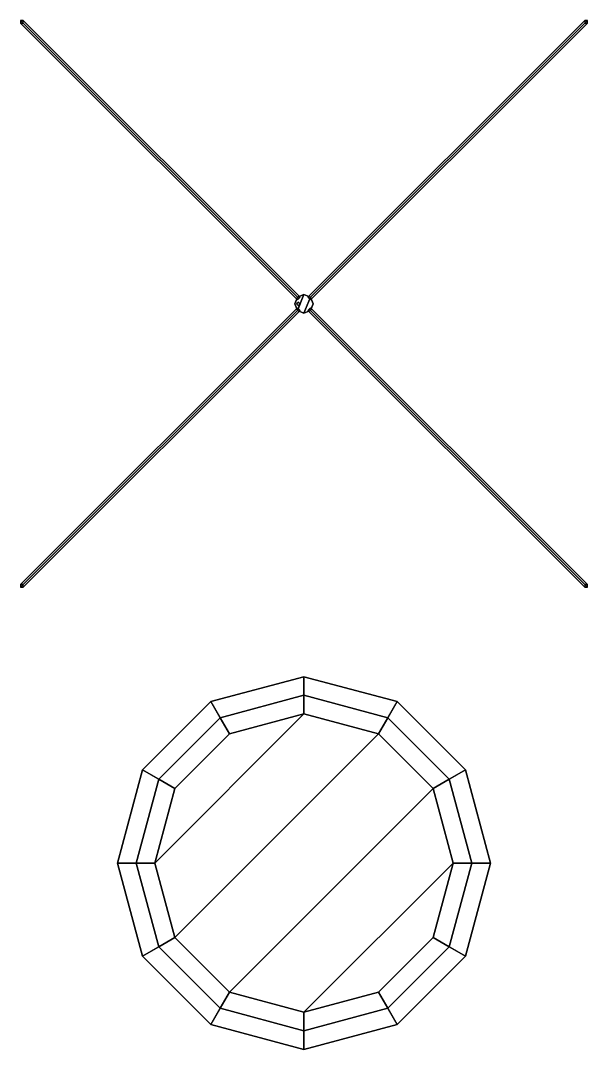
# Model space of a CAD drawing. Extents: x -11 to 1.5, y -9.1 to 4.5.
# Drawn here: x -1.52 to 1.52, y -1 to 4.52 of the extents above; entities that cross this region are included whole.
import ezdxf

# ---------------------------------------------------------------- set-up
doc = ezdxf.new("R2010")
doc.units = 0
doc.layers.get('0').update_dxf_attribs({"linetype": 'CONTINUOUS'})

msp = doc.modelspace()

# ---------------------------------------------------------------- linework, layer by layer
for points in [[(-1.5061, 4.5203, 3), (-1.5203, 4.5203, 3), (-0.0283, 3.0283, 7), (-0.0212, 3.0354, 6.99)], [(-1.5203, 4.5203, 3), (-1.5203, 4.5061, 3), (-0.0354, 3.0212, 6.99), (-0.0283, 3.0283, 7)], [(-1.5203, 4.5061, 3), (-1.5061, 4.5061, 3), (-0.0283, 3.0283, 6.98), (-0.0354, 3.0212, 6.99)], [(-1.5061, 4.5061, 3), (-1.5061, 4.5203, 3), (-0.0212, 3.0354, 6.99), (-0.0283, 3.0283, 6.98)], [(1.5203, 4.5203, 3), (1.5061, 4.5203, 3), (0.0212, 3.0354, 6.99), (0.0283, 3.0283, 7)], [(1.5061, 4.5203, 3), (1.5061, 4.5061, 3), (0.0283, 3.0283, 6.98), (0.0212, 3.0354, 6.99)], [(1.5203, 4.5061, 3), (1.5203, 4.5203, 3), (0.0283, 3.0283, 7), (0.0354, 3.0212, 6.99)], [(1.5061, 4.5061, 3), (1.5203, 4.5061, 3), (0.0354, 3.0212, 6.99), (0.0283, 3.0283, 6.98)], [(-0.0354, 3.0354, 8), (-0.05, 3, 8), (-0.0354, 2.9646, 8), (0, 3.05, 8)], [(0, 3.05, 3), (-0.0354, 3.0354, 3), (-0.0354, 3.0354, 8), (0, 3.05, 8)], [(0, 3.05, 8), (-0.0354, 2.9646, 8), (0, 2.95, 8), (0.0354, 3.0354, 8)], [(0.0354, 3.0354, 3), (0, 3.05, 3), (0, 3.05, 8), (0.0354, 3.0354, 8)], [(-0.0354, 3.0354, 3), (-0.05, 3, 3), (-0.05, 3, 8), (-0.0354, 3.0354, 8)], [(-0.05, 3, 3), (-0.0354, 2.9646, 3), (-0.0354, 2.9646, 8), (-0.05, 3, 8)], [(-0.03, 3.01, 8), (-0.04, 3, 8), (-0.04, 3, 9), (-0.03, 3.01, 9)], [(-0.03, 3.01, 9), (-0.04, 3, 9), (-0.03, 2.99, 9), (-0.02, 3, 9)], [(-0.04, 3, 8), (-0.03, 2.99, 8), (-0.03, 2.99, 9), (-0.04, 3, 9)], [(-0.02, 3, 8), (-0.03, 3.01, 8), (-0.03, 3.01, 9), (-0.02, 3, 9)], [(-0.03, 2.99, 8), (-0.02, 3, 8), (-0.02, 3, 9), (-0.03, 2.99, 9)], [(0.0354, 3.0354, 8), (0, 2.95, 8), (0.0354, 2.9646, 8), (0.05, 3, 8)], [(0.05, 3, 3), (0.0354, 3.0354, 3), (0.0354, 3.0354, 8), (0.05, 3, 8)], [(0.0354, 2.9646, 3), (0.05, 3, 3), (0.05, 3, 8), (0.0354, 2.9646, 8)], [(-1.5203, 1.4939, 3), (-1.5203, 1.4797, 3), (-0.0283, 2.9717, 7), (-0.0354, 2.9788, 6.99)], [(-1.5061, 1.4939, 3), (-1.5203, 1.4939, 3), (-0.0354, 2.9788, 6.99), (-0.0283, 2.9717, 6.98)], [(-1.5203, 1.4797, 3), (-1.5061, 1.4797, 3), (-0.0212, 2.9646, 6.99), (-0.0283, 2.9717, 7)], [(-1.5061, 1.4797, 3), (-1.5061, 1.4939, 3), (-0.0283, 2.9717, 6.98), (-0.0212, 2.9646, 6.99)], [(-0.0354, 2.9646, 3), (0, 2.95, 3), (0, 2.95, 8), (-0.0354, 2.9646, 8)], [(0, 2.95, 3), (0.0354, 2.9646, 3), (0.0354, 2.9646, 8), (0, 2.95, 8)], [(1.5061, 1.4797, 3), (1.5203, 1.4797, 3), (0.0283, 2.9717, 7), (0.0212, 2.9646, 6.99)], [(1.5061, 1.4939, 3), (1.5061, 1.4797, 3), (0.0212, 2.9646, 6.99), (0.0283, 2.9717, 6.98)], [(1.5203, 1.4797, 3), (1.5203, 1.4939, 3), (0.0354, 2.9788, 6.99), (0.0283, 2.9717, 7)], [(1.5203, 1.4939, 3), (1.5061, 1.4939, 3), (0.0283, 2.9717, 6.98), (0.0354, 2.9788, 6.99)], [(0, 1, 3.54), (-0.5, 0.866, 3.54), (-0.45, 0.7794, 3.74), (0, 0.9, 3.74)], [(0, 1, 3.25), (-0.5, 0.866, 3.25), (-0.4, 0.6928, 3.25), (0, 0.8, 3.25)], [(0, 1, 3), (-0.5, 0.866, 3), (-0.5, 0.866, 3.25), (0, 1, 3.25)], [(0, 1, 3.41), (-0.5, 0.866, 3.41), (-0.5, 0.866, 3.54), (0, 1, 3.54)], [(0.5, 0.866, 3.54), (0, 1, 3.54), (0, 0.9, 3.74), (0.45, 0.7794, 3.74)], [(0.5, 0.866, 3), (0, 1, 3), (0, 1, 3.25), (0.5, 0.866, 3.25)], [(0.5, 0.866, 3.25), (0, 1, 3.25), (0, 0.8, 3.25), (0.4, 0.6928, 3.25)], [(0.5, 0.866, 3.41), (0, 1, 3.41), (0, 1, 3.54), (0.5, 0.866, 3.54)], [(0, 0.9, 3.74), (-0.45, 0.7794, 3.74), (-0.4, 0.6928, 3.79), (0, 0.8, 3.79)], [(0.45, 0.7794, 3.74), (0, 0.9, 3.74), (0, 0.8, 3.79), (0.4, 0.6928, 3.79)], [(-0.5, 0.866, 3.41), (-0.866, 0.5, 3.41), (-0.866, 0.5, 3.54), (-0.5, 0.866, 3.54)], [(-0.5, 0.866, 3), (-0.866, 0.5, 3), (-0.866, 0.5, 3.25), (-0.5, 0.866, 3.25)], [(-0.5, 0.866, 3.54), (-0.866, 0.5, 3.54), (-0.7794, 0.45, 3.74), (-0.45, 0.7794, 3.74)], [(-0.5, 0.866, 3.25), (-0.866, 0.5, 3.25), (-0.866, 0.5, 3.41), (-0.5, 0.866, 3.41)], [(-0.4, 0.6928, 3.25), (-0.5, 0.866, 3.25), (-0.5, 0.866, 3.41), (-0.4, 0.6928, 3.41)], [(0.5, 0.866, 3.25), (0.4, 0.6928, 3.25), (0.4, 0.6928, 3.41), (0.5, 0.866, 3.41)], [(0.866, 0.5, 3.54), (0.5, 0.866, 3.54), (0.45, 0.7794, 3.74), (0.7794, 0.45, 3.74)], [(0.866, 0.5, 3.25), (0.5, 0.866, 3.25), (0.5, 0.866, 3.41), (0.866, 0.5, 3.41)], [(0.866, 0.5, 3), (0.5, 0.866, 3), (0.5, 0.866, 3.25), (0.866, 0.5, 3.25)], [(0.866, 0.5, 3.41), (0.5, 0.866, 3.41), (0.5, 0.866, 3.54), (0.866, 0.5, 3.54)], [(-0.4, 0.6928, 3.79), (-0.6928, 0.4, 3.79), (-0.8, 0, 3.79), (0, 0.8, 3.79)], [(0, 0.8, 3.79), (-0.8, 0, 3.79), (-0.6928, -0.4, 3.79), (0.4, 0.6928, 3.79)], [(-0.45, 0.7794, 3.74), (-0.7794, 0.45, 3.74), (-0.6928, 0.4, 3.79), (-0.4, 0.6928, 3.79)], [(-0.4, 0.6928, 3), (0, 0.8, 3), (0, 0.8, 3.25), (-0.4, 0.6928, 3.25)], [(0, 0.8, 3), (0.4, 0.6928, 3), (0.4, 0.6928, 3.25), (0, 0.8, 3.25)], [(0.7794, 0.45, 3.74), (0.45, 0.7794, 3.74), (0.4, 0.6928, 3.79), (0.6928, 0.4, 3.79)], [(-0.6928, 0.4, 3), (-0.4, 0.6928, 3), (-0.4, 0.6928, 3.25), (-0.6928, 0.4, 3.25)], [(0.4, 0.6928, 3.79), (-0.6928, -0.4, 3.79), (-0.4, -0.6928, 3.79), (0.6928, 0.4, 3.79)], [(0.4, 0.6928, 3), (0.6928, 0.4, 3), (0.6928, 0.4, 3.25), (0.4, 0.6928, 3.25)], [(-0.866, 0.5, 3.41), (-1, 0, 3.41), (-1, 0, 3.54), (-0.866, 0.5, 3.54)], [(-0.866, 0.5, 3), (-1, 0, 3), (-1, 0, 3.25), (-0.866, 0.5, 3.25)], [(-0.866, 0.5, 3.54), (-1, 0, 3.54), (-0.9, 0, 3.74), (-0.7794, 0.45, 3.74)], [(-0.866, 0.5, 3.25), (-1, 0, 3.25), (-0.8, 0, 3.25), (-0.6928, 0.4, 3.25)], [(-0.866, 0.5, 3.25), (-0.6928, 0.4, 3.25), (-0.6928, 0.4, 3.41), (-0.866, 0.5, 3.41)], [(0.6928, 0.4, 3.25), (0.866, 0.5, 3.25), (0.866, 0.5, 3.41), (0.6928, 0.4, 3.41)], [(1, 0, 3.25), (0.866, 0.5, 3.25), (0.6928, 0.4, 3.25), (0.8, 0, 3.25)], [(1, 0, 3.54), (0.866, 0.5, 3.54), (0.7794, 0.45, 3.74), (0.9, 0, 3.74)], [(1, 0, 3), (0.866, 0.5, 3), (0.866, 0.5, 3.25), (1, 0, 3.25)], [(1, 0, 3.41), (0.866, 0.5, 3.41), (0.866, 0.5, 3.54), (1, 0, 3.54)], [(-0.7794, 0.45, 3.74), (-0.9, 0, 3.74), (-0.8, 0, 3.79), (-0.6928, 0.4, 3.79)], [(0.9, 0, 3.74), (0.7794, 0.45, 3.74), (0.6928, 0.4, 3.79), (0.8, 0, 3.79)], [(-0.8, 0, 3), (-0.6928, 0.4, 3), (-0.6928, 0.4, 3.25), (-0.8, 0, 3.25)], [(0.6928, 0.4, 3.79), (-0.4, -0.6928, 3.79), (0, -0.8, 3.79), (0.8, 0, 3.79)], [(0.6928, 0.4, 3), (0.8, 0, 3), (0.8, 0, 3.25), (0.6928, 0.4, 3.25)], [(-1, 0, 3.41), (-0.866, -0.5, 3.41), (-0.866, -0.5, 3.54), (-1, 0, 3.54)], [(-1, 0, 3), (-0.866, -0.5, 3), (-0.866, -0.5, 3.25), (-1, 0, 3.25)], [(-1, 0, 3.54), (-0.866, -0.5, 3.54), (-0.7794, -0.45, 3.74), (-0.9, 0, 3.74)], [(-1, 0, 3.25), (-0.866, -0.5, 3.25), (-0.6928, -0.4, 3.25), (-0.8, 0, 3.25)], [(-0.9, 0, 3.74), (-0.7794, -0.45, 3.74), (-0.6928, -0.4, 3.79), (-0.8, 0, 3.79)], [(-0.6928, -0.4, 3), (-0.8, 0, 3), (-0.8, 0, 3.25), (-0.6928, -0.4, 3.25)], [(0.8, 0, 3.79), (0, -0.8, 3.79), (0.4, -0.6928, 3.79), (0.6928, -0.4, 3.79)], [(0.7794, -0.45, 3.74), (0.9, 0, 3.74), (0.8, 0, 3.79), (0.6928, -0.4, 3.79)], [(0.866, -0.5, 3.54), (1, 0, 3.54), (0.9, 0, 3.74), (0.7794, -0.45, 3.74)], [(0.8, 0, 3), (0.6928, -0.4, 3), (0.6928, -0.4, 3.25), (0.8, 0, 3.25)], [(0.866, -0.5, 3.25), (1, 0, 3.25), (0.8, 0, 3.25), (0.6928, -0.4, 3.25)], [(0.866, -0.5, 3), (1, 0, 3), (1, 0, 3.25), (0.866, -0.5, 3.25)], [(0.866, -0.5, 3.41), (1, 0, 3.41), (1, 0, 3.54), (0.866, -0.5, 3.54)], [(-0.6928, -0.4, 3.25), (-0.866, -0.5, 3.25), (-0.866, -0.5, 3.41), (-0.6928, -0.4, 3.41)], [(-0.7794, -0.45, 3.74), (-0.45, -0.7794, 3.74), (-0.4, -0.6928, 3.79), (-0.6928, -0.4, 3.79)], [(-0.4, -0.6928, 3), (-0.6928, -0.4, 3), (-0.6928, -0.4, 3.25), (-0.4, -0.6928, 3.25)], [(0.45, -0.7794, 3.74), (0.7794, -0.45, 3.74), (0.6928, -0.4, 3.79), (0.4, -0.6928, 3.79)], [(0.6928, -0.4, 3), (0.4, -0.6928, 3), (0.4, -0.6928, 3.25), (0.6928, -0.4, 3.25)], [(0.866, -0.5, 3.25), (0.6928, -0.4, 3.25), (0.6928, -0.4, 3.41), (0.866, -0.5, 3.41)], [(-0.866, -0.5, 3.54), (-0.5, -0.866, 3.54), (-0.45, -0.7794, 3.74), (-0.7794, -0.45, 3.74)], [(0.5, -0.866, 3.54), (0.866, -0.5, 3.54), (0.7794, -0.45, 3.74), (0.45, -0.7794, 3.74)], [(-0.866, -0.5, 3.25), (-0.5, -0.866, 3.25), (-0.5, -0.866, 3.41), (-0.866, -0.5, 3.41)], [(-0.866, -0.5, 3), (-0.5, -0.866, 3), (-0.5, -0.866, 3.25), (-0.866, -0.5, 3.25)], [(-0.866, -0.5, 3.41), (-0.5, -0.866, 3.41), (-0.5, -0.866, 3.54), (-0.866, -0.5, 3.54)], [(0.5, -0.866, 3.25), (0.866, -0.5, 3.25), (0.866, -0.5, 3.41), (0.5, -0.866, 3.41)], [(0.5, -0.866, 3), (0.866, -0.5, 3), (0.866, -0.5, 3.25), (0.5, -0.866, 3.25)], [(0.5, -0.866, 3.41), (0.866, -0.5, 3.41), (0.866, -0.5, 3.54), (0.5, -0.866, 3.54)], [(-0.5, -0.866, 3.25), (-0.4, -0.6928, 3.25), (-0.4, -0.6928, 3.41), (-0.5, -0.866, 3.41)], [(-0.5, -0.866, 3.25), (0, -1, 3.25), (0, -0.8, 3.25), (-0.4, -0.6928, 3.25)], [(-0.45, -0.7794, 3.74), (0, -0.9, 3.74), (0, -0.8, 3.79), (-0.4, -0.6928, 3.79)], [(0, -0.8, 3), (-0.4, -0.6928, 3), (-0.4, -0.6928, 3.25), (0, -0.8, 3.25)], [(0, -0.9, 3.74), (0.45, -0.7794, 3.74), (0.4, -0.6928, 3.79), (0, -0.8, 3.79)], [(0, -1, 3.25), (0.5, -0.866, 3.25), (0.4, -0.6928, 3.25), (0, -0.8, 3.25)], [(0.4, -0.6928, 3), (0, -0.8, 3), (0, -0.8, 3.25), (0.4, -0.6928, 3.25)], [(0.4, -0.6928, 3.25), (0.5, -0.866, 3.25), (0.5, -0.866, 3.41), (0.4, -0.6928, 3.41)], [(-0.5, -0.866, 3.54), (0, -1, 3.54), (0, -0.9, 3.74), (-0.45, -0.7794, 3.74)], [(0, -1, 3.54), (0.5, -0.866, 3.54), (0.45, -0.7794, 3.74), (0, -0.9, 3.74)], [(-0.5, -0.866, 3), (0, -1, 3), (0, -1, 3.25), (-0.5, -0.866, 3.25)], [(-0.5, -0.866, 3.41), (0, -1, 3.41), (0, -1, 3.54), (-0.5, -0.866, 3.54)], [(0, -1, 3), (0.5, -0.866, 3), (0.5, -0.866, 3.25), (0, -1, 3.25)], [(0, -1, 3.41), (0.5, -0.866, 3.41), (0.5, -0.866, 3.54), (0, -1, 3.54)]]:
    msp.add_3dface(points)

doc.saveas('drawing.dxf')
